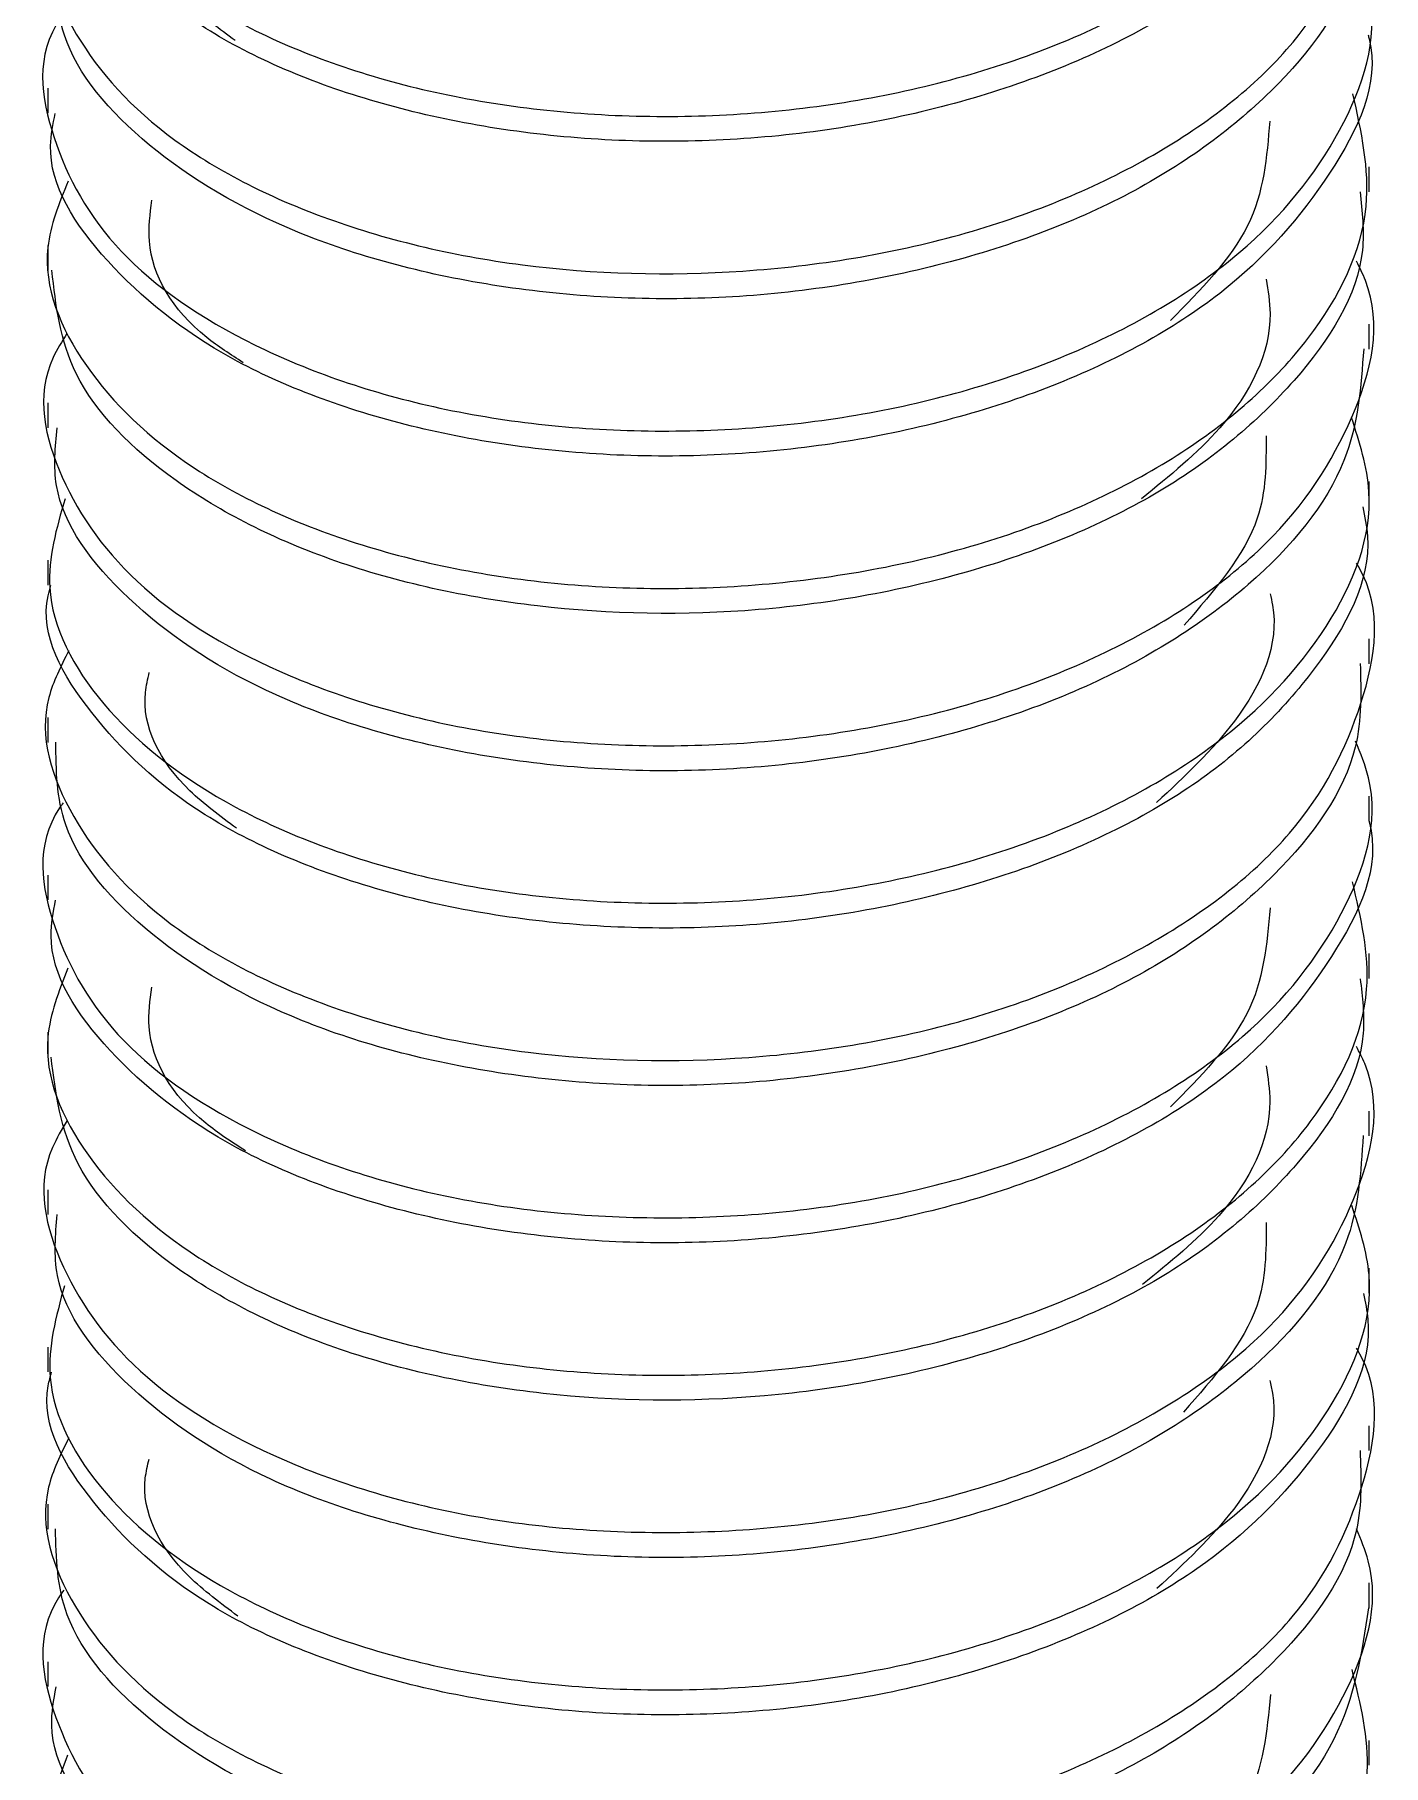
# Model space of a CAD drawing. Extents: x -976302 to -776254, y 5665 to 231437.
# Drawn here: x -788563.9 to -788502.2, y 78893 to 78972.1 of the extents above; entities that cross this region are included whole.
import ezdxf

# ---------------------------------------------------------------- set-up
doc = ezdxf.new("R2010")
doc.units = 0
doc.header["$LTSCALE"] = 1000
doc.header["$MEASUREMENT"] = 0

msp = doc.modelspace()

# ---------------------------------------------------------------- linework, layer by layer
at = {"linetype": 'Continuous', "lineweight": 15}
for p, q in [((-788563.248, 78969.633), (-788563.248, 78968.496)), ((-788563.248, 78969.633), (-788563.248, 78968.496)), ((-788502.861, 78964.902), (-788502.861, 78966.039)), ((-788502.861, 78964.902), (-788502.861, 78966.039)), ((-788563.248, 78962.449), (-788563.248, 78961.302)), ((-788563.248, 78962.449), (-788563.248, 78961.302)), ((-788502.861, 78957.709), (-788502.861, 78958.848)), ((-788502.861, 78957.709), (-788502.861, 78958.848)), ((-788563.248, 78955.251), (-788563.248, 78954.117)), ((-788563.248, 78955.251), (-788563.248, 78954.117)), ((-788502.861, 78950.518), (-788502.861, 78951.661)), ((-788502.861, 78950.518), (-788502.861, 78951.661)), ((-788563.248, 78948.064), (-788563.248, 78946.921)), ((-788563.248, 78948.064), (-788563.248, 78946.921)), ((-788502.861, 78943.33), (-788502.861, 78944.465)), ((-788502.861, 78943.33), (-788502.861, 78944.465)), ((-788563.248, 78940.873), (-788563.248, 78939.733)), ((-788563.248, 78940.873), (-788563.248, 78939.733)), ((-788502.861, 78936.133), (-788502.861, 78937.279)), ((-788502.861, 78936.133), (-788502.861, 78937.279)), ((-788563.248, 78933.679), (-788563.248, 78932.543)), ((-788563.248, 78933.679), (-788563.248, 78932.543)), ((-788502.861, 78928.948), (-788502.861, 78930.085)), ((-788502.861, 78928.948), (-788502.861, 78930.085)), ((-788563.248, 78926.494), (-788563.248, 78925.348)), ((-788563.248, 78926.494), (-788563.248, 78925.348)), ((-788502.861, 78921.755), (-788502.861, 78922.894)), ((-788502.861, 78921.755), (-788502.861, 78922.894)), ((-788563.248, 78919.298), (-788563.248, 78918.163)), ((-788563.248, 78919.298), (-788563.248, 78918.163)), ((-788502.861, 78914.563), (-788502.861, 78915.708)), ((-788502.861, 78914.563), (-788502.861, 78915.708)), ((-788563.248, 78912.109), (-788563.248, 78910.967)), ((-788563.248, 78912.109), (-788563.248, 78910.967)), ((-788502.861, 78907.376), (-788502.861, 78908.511)), ((-788502.861, 78907.376), (-788502.861, 78908.511)), ((-788563.248, 78904.92), (-788563.248, 78903.779)), ((-788563.248, 78904.92), (-788563.248, 78903.779)), ((-788502.861, 78900.179), (-788502.861, 78901.325)), ((-788502.861, 78900.179), (-788502.861, 78901.325)), ((-788563.248, 78897.725), (-788563.248, 78896.589)), ((-788563.248, 78897.725), (-788563.248, 78896.589)), ((-788502.861, 78892.994), (-788502.861, 78894.132)), ((-788502.861, 78892.994), (-788502.861, 78894.132))]:
    msp.add_line(p, q, dxfattribs=at)
for points, knots in [([(-788562.438, 78986.848), (-788562.834, 78985.54), (-788563.777, 78982.424), (-788561.257, 78977.442), (-788555.733, 78972.869), (-788547.527, 78969.561), (-788537.72, 78968.083), (-788527.374, 78968.565), (-788517.683, 78971.012), (-788509.689, 78975.243), (-788504.483, 78980.696), (-788502.296, 78986.135), (-788503.303, 78989.388), (-788503.674, 78990.588)], [0, 0, 0, 0, 0.070217, 0.167236, 0.264238, 0.361269, 0.458267, 0.55528, 0.652287, 0.749291, 0.846309, 0.943308, 1, 1, 1, 1]), ([(-788562.438, 78986.848), (-788562.834, 78985.54), (-788563.777, 78982.424), (-788561.257, 78977.442), (-788555.733, 78972.869), (-788547.527, 78969.561), (-788537.72, 78968.083), (-788527.374, 78968.565), (-788517.683, 78971.012), (-788509.689, 78975.243), (-788504.483, 78980.696), (-788502.296, 78986.135), (-788503.303, 78989.388), (-788503.674, 78990.588)], [0, 0, 0, 0, 0.070217, 0.167236, 0.264238, 0.361269, 0.458267, 0.55528, 0.652287, 0.749291, 0.846309, 0.943308, 1, 1, 1, 1]), ([(-788503.175, 78986.456), (-788503.08, 78985.955), (-788502.593, 78983.374), (-788505.124, 78978.776), (-788510.643, 78973.383), (-788518.97, 78969.446), (-788528.812, 78967.233), (-788539.16, 78967.039), (-788548.786, 78968.809), (-788556.736, 78972.271), (-788561.638, 78977.073), (-788563.745, 78980.842), (-788563.183, 78982.757), (-788563.151, 78982.866)], [0, 0, 0, 0, 0.025926, 0.133446, 0.240949, 0.348484, 0.455983, 0.563501, 0.671008, 0.778515, 0.886033, 0.993533, 1, 1, 1, 1]), ([(-788503.175, 78986.456), (-788503.08, 78985.955), (-788502.593, 78983.374), (-788505.124, 78978.776), (-788510.643, 78973.383), (-788518.97, 78969.446), (-788528.812, 78967.233), (-788539.16, 78967.039), (-788548.786, 78968.809), (-788556.736, 78972.271), (-788561.638, 78977.073), (-788563.745, 78980.842), (-788563.183, 78982.757), (-788563.151, 78982.866)], [0, 0, 0, 0, 0.025926, 0.133446, 0.240949, 0.348484, 0.455983, 0.563501, 0.671008, 0.778515, 0.886033, 0.993533, 1, 1, 1, 1]), ([(-788562.296, 78979.889), (-788562.643, 78979.229), (-788563.911, 78976.815), (-788562.559, 78972.328), (-788558.314, 78967.354), (-788551.004, 78963.489), (-788541.721, 78961.233), (-788531.449, 78960.959), (-788521.351, 78962.616), (-788512.604, 78966.208), (-788506.065, 78971.239), (-788502.95, 78977.225), (-788502.197, 78981.679), (-788503.39, 78983.728), (-788503.438, 78983.81)], [0, 0, 0, 0, 0.036132, 0.132131, 0.228108, 0.324097, 0.420078, 0.516053, 0.612048, 0.708025, 0.804029, 0.900002, 0.995988, 1, 1, 1, 1]), ([(-788562.296, 78979.889), (-788562.643, 78979.229), (-788563.911, 78976.815), (-788562.559, 78972.328), (-788558.314, 78967.354), (-788551.004, 78963.489), (-788541.721, 78961.233), (-788531.449, 78960.959), (-788521.351, 78962.616), (-788512.604, 78966.208), (-788506.065, 78971.239), (-788502.95, 78977.225), (-788502.197, 78981.679), (-788503.39, 78983.728), (-788503.438, 78983.81)], [0, 0, 0, 0, 0.036132, 0.132131, 0.228108, 0.324097, 0.420078, 0.516053, 0.612048, 0.708025, 0.804029, 0.900002, 0.995988, 1, 1, 1, 1]), ([(-788503.258, 78979.294), (-788503.237, 78977.959), (-788503.182, 78974.531), (-788506.953, 78969.331), (-788513.674, 78964.438), (-788522.724, 78961.167), (-788532.903, 78959.707), (-788543.104, 78960.336), (-788552.199, 78962.786), (-788559.003, 78966.862), (-788562.879, 78971.418), (-788562.87, 78974.476), (-788562.867, 78975.7)], [0, 0, 0, 0, 0.068523, 0.175998, 0.283476, 0.390961, 0.498429, 0.605929, 0.713401, 0.820897, 0.928368, 1, 1, 1, 1]), ([(-788503.258, 78979.294), (-788503.237, 78977.959), (-788503.182, 78974.531), (-788506.953, 78969.331), (-788513.674, 78964.438), (-788522.724, 78961.167), (-788532.903, 78959.707), (-788543.104, 78960.336), (-788552.199, 78962.786), (-788559.003, 78966.862), (-788562.879, 78971.418), (-788562.87, 78974.476), (-788562.867, 78975.7)], [0, 0, 0, 0, 0.068523, 0.175998, 0.283476, 0.390961, 0.498429, 0.605929, 0.713401, 0.820897, 0.928368, 1, 1, 1, 1]), ([(-788554.685, 78971.814), (-788555.398, 78972.339), (-788557.777, 78974.089), (-788559.096, 78976.725), (-788558.675, 78978.569), (-788558.602, 78978.89)], [0, 0, 0, 0, 0.261227, 0.871578, 1, 1, 1, 1]), ([(-788554.685, 78971.814), (-788555.398, 78972.339), (-788557.777, 78974.089), (-788559.096, 78976.725), (-788558.675, 78978.569), (-788558.602, 78978.89)], [0, 0, 0, 0, 0.261227, 0.871578, 1, 1, 1, 1]), ([(-788562.58, 78972.947), (-788562.605, 78972.913), (-788563.855, 78971.187), (-788563.288, 78967.296), (-788560.462, 78962.022), (-788554.159, 78957.667), (-788545.571, 78954.701), (-788535.545, 78953.646), (-788525.239, 78954.531), (-788515.832, 78957.393), (-788508.307, 78961.922), (-788503.818, 78967.584), (-788502.213, 78972.523), (-788503.271, 78975.175), (-788503.521, 78975.801)], [0, 0, 0, 0, 0.0019499, 0.0987651, 0.1955843, 0.2923947, 0.3892278, 0.4860351, 0.5828668, 0.679677, 0.7764978, 0.8733138, 0.9701211, 1, 1, 1, 1]), ([(-788562.58, 78972.947), (-788562.605, 78972.913), (-788563.855, 78971.187), (-788563.288, 78967.296), (-788560.462, 78962.022), (-788554.159, 78957.667), (-788545.571, 78954.701), (-788535.545, 78953.646), (-788525.239, 78954.531), (-788515.832, 78957.393), (-788508.307, 78961.922), (-788503.818, 78967.584), (-788502.213, 78972.523), (-788503.271, 78975.175), (-788503.521, 78975.801)], [0, 0, 0, 0, 0.0019499, 0.0987651, 0.1955843, 0.2923947, 0.3892278, 0.4860351, 0.5828668, 0.679677, 0.7764978, 0.8733138, 0.9701211, 1, 1, 1, 1]), ([(-788502.913, 78972.082), (-788502.896, 78972.018), (-788502.33, 78969.892), (-788504.38, 78965.638), (-788509.178, 78960.041), (-788517.068, 78955.753), (-788526.656, 78953.163), (-788537, 78952.521), (-788546.873, 78953.911), (-788555.255, 78957.023), (-788560.871, 78961.613), (-788563.478, 78965.672), (-788563.009, 78967.989), (-788562.91, 78968.481)], [0, 0, 0, 0, 0.0033515, 0.110878, 0.2183788, 0.3259064, 0.4334039, 0.5409088, 0.6484208, 0.7559215, 0.8634494, 0.9709469, 1, 1, 1, 1]), ([(-788502.913, 78972.082), (-788502.896, 78972.018), (-788502.33, 78969.892), (-788504.38, 78965.638), (-788509.178, 78960.041), (-788517.068, 78955.753), (-788526.656, 78953.163), (-788537, 78952.521), (-788546.873, 78953.911), (-788555.255, 78957.023), (-788560.871, 78961.613), (-788563.478, 78965.672), (-788563.009, 78967.989), (-788562.91, 78968.481)], [0, 0, 0, 0, 0.0033515, 0.110878, 0.2183788, 0.3259064, 0.4334039, 0.5409088, 0.6484208, 0.7559215, 0.8634494, 0.9709469, 1, 1, 1, 1]), ([(-788562.319, 78965.388), (-788562.729, 78964.383), (-788563.866, 78961.594), (-788561.932, 78956.824), (-788556.989, 78952.055), (-788549.185, 78948.476), (-788539.601, 78946.63), (-788529.266, 78946.762), (-788519.367, 78948.839), (-788510.99, 78952.788), (-788505.199, 78958.041), (-788502.375, 78963.881), (-788503.223, 78967.665), (-788503.606, 78969.374)], [0, 0, 0, 0, 0.054226, 0.150517, 0.246784, 0.343075, 0.43934, 0.53561, 0.631888, 0.728155, 0.824448, 0.920712, 1, 1, 1, 1]), ([(-788562.319, 78965.388), (-788562.729, 78964.383), (-788563.866, 78961.594), (-788561.932, 78956.824), (-788556.989, 78952.055), (-788549.185, 78948.476), (-788539.601, 78946.63), (-788529.266, 78946.762), (-788519.367, 78948.839), (-788510.99, 78952.788), (-788505.199, 78958.041), (-788502.375, 78963.881), (-788503.223, 78967.665), (-788503.606, 78969.374)], [0, 0, 0, 0, 0.054226, 0.150517, 0.246784, 0.343075, 0.43934, 0.53561, 0.631888, 0.728155, 0.824448, 0.920712, 1, 1, 1, 1]), ([(-788507.405, 78968.13), (-788507.538, 78966.497), (-788507.805, 78963.229), (-788510.559, 78960.425), (-788511.937, 78959.022)], [0, 0, 0, 0, 0.499718, 1, 1, 1, 1]), ([(-788507.405, 78968.13), (-788507.538, 78966.497), (-788507.805, 78963.229), (-788510.559, 78960.425), (-788511.937, 78959.022)], [0, 0, 0, 0, 0.499718, 1, 1, 1, 1]), ([(-788503.281, 78964.896), (-788503.182, 78964.006), (-788502.85, 78961.027), (-788505.911, 78956.137), (-788512.012, 78950.96), (-788520.694, 78947.333), (-788530.717, 78945.463), (-788541.015, 78945.658), (-788550.431, 78947.749), (-788557.799, 78951.505), (-788562.494, 78956.273), (-788562.883, 78959.71), (-788563.064, 78961.316)], [0, 0, 0, 0, 0.045786, 0.153278, 0.26076, 0.368267, 0.475746, 0.583252, 0.690734, 0.798229, 0.905717, 1, 1, 1, 1]), ([(-788503.281, 78964.896), (-788503.182, 78964.006), (-788502.85, 78961.027), (-788505.911, 78956.137), (-788512.012, 78950.96), (-788520.694, 78947.333), (-788530.717, 78945.463), (-788541.015, 78945.658), (-788550.431, 78947.749), (-788557.799, 78951.505), (-788562.494, 78956.273), (-788562.883, 78959.71), (-788563.064, 78961.316)], [0, 0, 0, 0, 0.045786, 0.153278, 0.26076, 0.368267, 0.475746, 0.583252, 0.690734, 0.798229, 0.905717, 1, 1, 1, 1]), ([(-788554.316, 78957.09), (-788554.896, 78957.464), (-788557.285, 78959.005), (-788558.848, 78961.733), (-788558.571, 78963.89), (-788558.491, 78964.513)], [0, 0, 0, 0, 0.1854843, 0.76457, 1, 1, 1, 1]), ([(-788554.316, 78957.09), (-788554.896, 78957.464), (-788557.285, 78959.005), (-788558.848, 78961.733), (-788558.571, 78963.89), (-788558.491, 78964.513)], [0, 0, 0, 0, 0.1854843, 0.76457, 1, 1, 1, 1]), ([(-788562.377, 78958.425), (-788562.604, 78958.061), (-788563.906, 78955.972), (-788562.974, 78951.757), (-788559.372, 78946.627), (-788552.52, 78942.527), (-788543.54, 78939.928), (-788533.361, 78939.294), (-788523.143, 78940.587), (-788514.068, 78943.848), (-788507.053, 78948.653), (-788503.291, 78954.5), (-788502.164, 78959.147), (-788503.297, 78961.435), (-788503.441, 78961.726)], [0, 0, 0, 0, 0.02037, 0.116932, 0.213482, 0.310034, 0.406593, 0.503137, 0.599709, 0.696256, 0.792824, 0.889369, 0.985918, 1, 1, 1, 1]), ([(-788562.377, 78958.425), (-788562.604, 78958.061), (-788563.906, 78955.972), (-788562.974, 78951.757), (-788559.372, 78946.627), (-788552.52, 78942.527), (-788543.54, 78939.928), (-788533.361, 78939.294), (-788523.143, 78940.587), (-788514.068, 78943.848), (-788507.053, 78948.653), (-788503.291, 78954.5), (-788502.164, 78959.147), (-788503.297, 78961.435), (-788503.441, 78961.726)], [0, 0, 0, 0, 0.02037, 0.116932, 0.213482, 0.310034, 0.406593, 0.503137, 0.599709, 0.696256, 0.792824, 0.889369, 0.985918, 1, 1, 1, 1]), ([(-788507.568, 78960.913), (-788507.483, 78960.388), (-788507.105, 78958.075), (-788508.94, 78954.399), (-788511.984, 78951.914), (-788513.261, 78950.871)], [0, 0, 0, 0, 0.145401, 0.641372, 1, 1, 1, 1]), ([(-788507.568, 78960.913), (-788507.483, 78960.388), (-788507.105, 78958.075), (-788508.94, 78954.399), (-788511.984, 78951.914), (-788513.261, 78950.871)], [0, 0, 0, 0, 0.145401, 0.641372, 1, 1, 1, 1]), ([(-788503.112, 78957.724), (-788503.236, 78956.005), (-788503.51, 78952.196), (-788507.982, 78946.756), (-788515.205, 78942.136), (-788524.543, 78939.18), (-788534.817, 78938.095), (-788544.89, 78939.088), (-788553.669, 78941.847), (-788559.94, 78946.18), (-788563.177, 78950.516), (-788562.907, 78953.232), (-788562.819, 78954.115)], [0, 0, 0, 0, 0.088354, 0.195831, 0.303325, 0.410807, 0.518282, 0.625781, 0.733259, 0.840769, 0.948242, 1, 1, 1, 1]), ([(-788503.112, 78957.724), (-788503.236, 78956.005), (-788503.51, 78952.196), (-788507.982, 78946.756), (-788515.205, 78942.136), (-788524.543, 78939.18), (-788534.817, 78938.095), (-788544.89, 78939.088), (-788553.669, 78941.847), (-788559.94, 78946.18), (-788563.177, 78950.516), (-788562.907, 78953.232), (-788562.819, 78954.115)], [0, 0, 0, 0, 0.088354, 0.195831, 0.303325, 0.410807, 0.518282, 0.625781, 0.733259, 0.840769, 0.948242, 1, 1, 1, 1]), ([(-788562.462, 78950.876), (-788562.851, 78949.525), (-788563.761, 78946.363), (-788561.151, 78941.353), (-788555.545, 78936.81), (-788547.284, 78933.542), (-788537.448, 78932.118), (-788527.105, 78932.65), (-788517.447, 78935.15), (-788509.509, 78939.419), (-788504.39, 78944.899), (-788502.285, 78950.278), (-788503.306, 78953.455), (-788503.669, 78954.583)], [0, 0, 0, 0, 0.072508, 0.169636, 0.266748, 0.36389, 0.460998, 0.558124, 0.65524, 0.752356, 0.849483, 0.946592, 1, 1, 1, 1]), ([(-788562.462, 78950.876), (-788562.851, 78949.525), (-788563.761, 78946.363), (-788561.151, 78941.353), (-788555.545, 78936.81), (-788547.284, 78933.542), (-788537.448, 78932.118), (-788527.105, 78932.65), (-788517.447, 78935.15), (-788509.509, 78939.419), (-788504.39, 78944.899), (-788502.285, 78950.278), (-788503.306, 78953.455), (-788503.669, 78954.583)], [0, 0, 0, 0, 0.072508, 0.169636, 0.266748, 0.36389, 0.460998, 0.558124, 0.65524, 0.752356, 0.849483, 0.946592, 1, 1, 1, 1]), ([(-788507.574, 78953.747), (-788507.571, 78952.475), (-788507.563, 78949.413), (-788509.936, 78946.688), (-788511.323, 78945.094)], [0, 0, 0, 0, 0.415076, 1, 1, 1, 1]), ([(-788507.574, 78953.747), (-788507.571, 78952.475), (-788507.563, 78949.413), (-788509.936, 78946.688), (-788511.323, 78945.094)], [0, 0, 0, 0, 0.415076, 1, 1, 1, 1]), ([(-788503.15, 78950.502), (-788503.061, 78950.056), (-788502.558, 78947.532), (-788505.022, 78942.977), (-788510.453, 78937.556), (-788518.728, 78933.575), (-788528.54, 78931.314), (-788538.89, 78931.063), (-788548.551, 78932.786), (-788556.556, 78936.205), (-788561.551, 78940.983), (-788563.713, 78944.788), (-788563.157, 78946.753), (-788563.113, 78946.91)], [0, 0, 0, 0, 0.023085, 0.130609, 0.238113, 0.34565, 0.453151, 0.560669, 0.668179, 0.775687, 0.883209, 0.99071, 1, 1, 1, 1]), ([(-788503.15, 78950.502), (-788503.061, 78950.056), (-788502.558, 78947.532), (-788505.022, 78942.977), (-788510.453, 78937.556), (-788518.728, 78933.575), (-788528.54, 78931.314), (-788538.89, 78931.063), (-788548.551, 78932.786), (-788556.556, 78936.205), (-788561.551, 78940.983), (-788563.713, 78944.788), (-788563.157, 78946.753), (-788563.113, 78946.91)], [0, 0, 0, 0, 0.023085, 0.130609, 0.238113, 0.34565, 0.453151, 0.560669, 0.668179, 0.775687, 0.883209, 0.99071, 1, 1, 1, 1]), ([(-788562.292, 78943.921), (-788562.652, 78943.217), (-788563.909, 78940.756), (-788562.489, 78936.231), (-788558.155, 78931.282), (-788550.781, 78927.452), (-788541.457, 78925.246), (-788531.175, 78925.023), (-788521.097, 78926.733), (-788512.4, 78930.371), (-788505.932, 78935.433), (-788502.911, 78941.437), (-788502.208, 78945.863), (-788503.405, 78947.877), (-788503.436, 78947.93)], [0, 0, 0, 0, 0.038363, 0.134285, 0.230182, 0.326094, 0.421995, 0.517892, 0.613807, 0.709705, 0.805632, 0.901525, 0.997434, 1, 1, 1, 1]), ([(-788562.292, 78943.921), (-788562.652, 78943.217), (-788563.909, 78940.756), (-788562.489, 78936.231), (-788558.155, 78931.282), (-788550.781, 78927.452), (-788541.457, 78925.246), (-788531.175, 78925.023), (-788521.097, 78926.733), (-788512.4, 78930.371), (-788505.932, 78935.433), (-788502.911, 78941.437), (-788502.208, 78945.863), (-788503.405, 78947.877), (-788503.436, 78947.93)], [0, 0, 0, 0, 0.038363, 0.134285, 0.230182, 0.326094, 0.421995, 0.517892, 0.613807, 0.709705, 0.805632, 0.901525, 0.997434, 1, 1, 1, 1]), ([(-788507.393, 78946.536), (-788507.352, 78946.363), (-788506.882, 78944.413), (-788508.413, 78940.892), (-788511.296, 78938.19), (-788512.575, 78936.991)], [0, 0, 0, 0, 0.051541, 0.57915, 1, 1, 1, 1]), ([(-788507.393, 78946.536), (-788507.352, 78946.363), (-788506.882, 78944.413), (-788508.413, 78940.892), (-788511.296, 78938.19), (-788512.575, 78936.991)], [0, 0, 0, 0, 0.051541, 0.57915, 1, 1, 1, 1]), ([(-788503.27, 78943.339), (-788503.233, 78942.06), (-788503.138, 78938.687), (-788506.815, 78933.524), (-788513.46, 78928.593), (-788522.466, 78925.278), (-788532.629, 78923.765), (-788542.845, 78924.34), (-788551.982, 78926.746), (-788558.859, 78930.784), (-788562.833, 78935.368), (-788562.869, 78938.475), (-788562.883, 78939.747)], [0, 0, 0, 0, 0.065673, 0.173149, 0.280626, 0.388113, 0.495582, 0.603082, 0.710554, 0.818049, 0.925521, 1, 1, 1, 1]), ([(-788503.27, 78943.339), (-788503.233, 78942.06), (-788503.138, 78938.687), (-788506.815, 78933.524), (-788513.46, 78928.593), (-788522.466, 78925.278), (-788532.629, 78923.765), (-788542.845, 78924.34), (-788551.982, 78926.746), (-788558.859, 78930.784), (-788562.833, 78935.368), (-788562.869, 78938.475), (-788562.883, 78939.747)], [0, 0, 0, 0, 0.065673, 0.173149, 0.280626, 0.388113, 0.495582, 0.603082, 0.710554, 0.818049, 0.925521, 1, 1, 1, 1]), ([(-788554.624, 78935.813), (-788555.373, 78936.367), (-788557.782, 78938.149), (-788559.109, 78940.805), (-788558.682, 78942.632), (-788558.611, 78942.936)], [0, 0, 0, 0, 0.273445, 0.8791434, 1, 1, 1, 1]), ([(-788554.624, 78935.813), (-788555.373, 78936.367), (-788557.782, 78938.149), (-788559.109, 78940.805), (-788558.682, 78942.632), (-788558.611, 78942.936)], [0, 0, 0, 0, 0.273445, 0.8791434, 1, 1, 1, 1]), ([(-788562.548, 78936.974), (-788562.602, 78936.899), (-788563.864, 78935.129), (-788563.258, 78931.196), (-788560.333, 78925.938), (-788553.959, 78921.615), (-788545.319, 78918.693), (-788535.272, 78917.691), (-788524.973, 78918.627), (-788515.606, 78921.54), (-788508.142, 78926.105), (-788503.747, 78931.791), (-788502.203, 78936.665), (-788503.258, 78939.243), (-788503.485, 78939.797)], [0, 0, 0, 0, 0.004277, 0.101194, 0.198112, 0.295023, 0.391955, 0.488863, 0.585796, 0.682706, 0.779628, 0.876543, 0.973451, 1, 1, 1, 1]), ([(-788562.548, 78936.974), (-788562.602, 78936.899), (-788563.864, 78935.129), (-788563.258, 78931.196), (-788560.333, 78925.938), (-788553.959, 78921.615), (-788545.319, 78918.693), (-788535.272, 78917.691), (-788524.973, 78918.627), (-788515.606, 78921.54), (-788508.142, 78926.105), (-788503.747, 78931.791), (-788502.203, 78936.665), (-788503.258, 78939.243), (-788503.485, 78939.797)], [0, 0, 0, 0, 0.004277, 0.101194, 0.198112, 0.295023, 0.391955, 0.488863, 0.585796, 0.682706, 0.779628, 0.876543, 0.973451, 1, 1, 1, 1]), ([(-788502.87, 78936.132), (-788502.867, 78936.122), (-788502.299, 78934.052), (-788504.3, 78929.841), (-788509.002, 78924.222), (-788516.835, 78919.891), (-788526.388, 78917.255), (-788536.727, 78916.556), (-788546.628, 78917.898), (-788555.062, 78920.966), (-788560.763, 78925.526), (-788563.442, 78929.621), (-788562.993, 78931.987), (-788562.89, 78932.529)], [0, 0, 0, 0, 0.000536, 0.108061, 0.215558, 0.323081, 0.430576, 0.538077, 0.645587, 0.753084, 0.86061, 0.968104, 1, 1, 1, 1]), ([(-788502.87, 78936.132), (-788502.867, 78936.122), (-788502.299, 78934.052), (-788504.3, 78929.841), (-788509.002, 78924.222), (-788516.835, 78919.891), (-788526.388, 78917.255), (-788536.727, 78916.556), (-788546.628, 78917.898), (-788555.062, 78920.966), (-788560.763, 78925.526), (-788563.442, 78929.621), (-788562.993, 78931.987), (-788562.89, 78932.529)], [0, 0, 0, 0, 0.000536, 0.108061, 0.215558, 0.323081, 0.430576, 0.538077, 0.645587, 0.753084, 0.86061, 0.968104, 1, 1, 1, 1]), ([(-788562.33, 78929.418), (-788562.742, 78928.37), (-788563.856, 78925.534), (-788561.843, 78920.731), (-788556.814, 78915.99), (-788548.951, 78912.449), (-788539.333, 78910.655), (-788528.994, 78910.837), (-788519.122, 78912.967), (-788510.798, 78916.958), (-788505.089, 78922.241), (-788502.363, 78928.026), (-788503.24, 78931.733), (-788503.627, 78933.369)], [0, 0, 0, 0, 0.05652, 0.152911, 0.24928, 0.345673, 0.442039, 0.538412, 0.634791, 0.73116, 0.827552, 0.923918, 1, 1, 1, 1]), ([(-788562.33, 78929.418), (-788562.742, 78928.37), (-788563.856, 78925.534), (-788561.843, 78920.731), (-788556.814, 78915.99), (-788548.951, 78912.449), (-788539.333, 78910.655), (-788528.994, 78910.837), (-788519.122, 78912.967), (-788510.798, 78916.958), (-788505.089, 78922.241), (-788502.363, 78928.026), (-788503.24, 78931.733), (-788503.627, 78933.369)], [0, 0, 0, 0, 0.05652, 0.152911, 0.24928, 0.345673, 0.442039, 0.538412, 0.634791, 0.73116, 0.827552, 0.923918, 1, 1, 1, 1]), ([(-788507.392, 78932.176), (-788507.534, 78930.522), (-788507.815, 78927.257), (-788510.577, 78924.461), (-788511.94, 78923.081)], [0, 0, 0, 0, 0.506325, 1, 1, 1, 1]), ([(-788507.392, 78932.176), (-788507.534, 78930.522), (-788507.815, 78927.257), (-788510.577, 78924.461), (-788511.94, 78923.081)], [0, 0, 0, 0, 0.506325, 1, 1, 1, 1]), ([(-788503.273, 78928.94), (-788503.171, 78928.106), (-788502.811, 78925.183), (-788505.791, 78920.335), (-788511.811, 78915.125), (-788520.443, 78911.453), (-788530.443, 78909.533), (-788540.749, 78909.672), (-788550.203, 78911.718), (-788557.638, 78915.433), (-788562.443, 78920.224), (-788562.888, 78923.706), (-788563.099, 78925.36)], [0, 0, 0, 0, 0.042935, 0.15043, 0.257915, 0.365426, 0.472907, 0.580415, 0.6879, 0.795396, 0.902887, 1, 1, 1, 1]), ([(-788503.273, 78928.94), (-788503.171, 78928.106), (-788502.811, 78925.183), (-788505.791, 78920.335), (-788511.811, 78915.125), (-788520.443, 78911.453), (-788530.443, 78909.533), (-788540.749, 78909.672), (-788550.203, 78911.718), (-788557.638, 78915.433), (-788562.443, 78920.224), (-788562.888, 78923.706), (-788563.099, 78925.36)], [0, 0, 0, 0, 0.042935, 0.15043, 0.257915, 0.365426, 0.472907, 0.580415, 0.6879, 0.795396, 0.902887, 1, 1, 1, 1]), ([(-788554.214, 78921.07), (-788554.846, 78921.479), (-788557.283, 78923.057), (-788558.864, 78925.812), (-788558.576, 78927.952), (-788558.494, 78928.559)], [0, 0, 0, 0, 0.200468, 0.773352, 1, 1, 1, 1]), ([(-788554.214, 78921.07), (-788554.846, 78921.479), (-788557.283, 78923.057), (-788558.864, 78925.812), (-788558.576, 78927.952), (-788558.494, 78928.559)], [0, 0, 0, 0, 0.200468, 0.773352, 1, 1, 1, 1]), ([(-788562.36, 78922.455), (-788562.607, 78922.049), (-788563.909, 78919.913), (-788562.922, 78915.658), (-788559.227, 78910.549), (-788552.307, 78906.483), (-788543.282, 78903.932), (-788533.087, 78903.349), (-788522.883, 78904.694), (-788513.854, 78908.004), (-788506.905, 78912.842), (-788503.234, 78918.711), (-788502.165, 78923.331), (-788503.309, 78925.584), (-788503.442, 78925.845)], [0, 0, 0, 0, 0.022651, 0.119131, 0.215596, 0.312064, 0.408538, 0.504998, 0.601485, 0.697948, 0.794434, 0.890895, 0.98736, 1, 1, 1, 1]), ([(-788562.36, 78922.455), (-788562.607, 78922.049), (-788563.909, 78919.913), (-788562.922, 78915.658), (-788559.227, 78910.549), (-788552.307, 78906.483), (-788543.282, 78903.932), (-788533.087, 78903.349), (-788522.883, 78904.694), (-788513.854, 78908.004), (-788506.905, 78912.842), (-788503.234, 78918.711), (-788502.165, 78923.331), (-788503.309, 78925.584), (-788503.442, 78925.845)], [0, 0, 0, 0, 0.022651, 0.119131, 0.215596, 0.312064, 0.408538, 0.504998, 0.601485, 0.697948, 0.794434, 0.890895, 0.98736, 1, 1, 1, 1]), ([(-788507.575, 78924.959), (-788507.489, 78924.415), (-788507.119, 78922.082), (-788508.954, 78918.424), (-788511.975, 78915.972), (-788513.222, 78914.96)], [0, 0, 0, 0, 0.1514841, 0.6496728, 1, 1, 1, 1]), ([(-788507.575, 78924.959), (-788507.489, 78924.415), (-788507.119, 78922.082), (-788508.954, 78918.424), (-788511.975, 78915.972), (-788513.222, 78914.96)], [0, 0, 0, 0, 0.1514841, 0.6496728, 1, 1, 1, 1]), ([(-788503.14, 78921.771), (-788503.239, 78920.107), (-788503.46, 78916.351), (-788507.828, 78910.943), (-788514.982, 78906.283), (-788524.28, 78903.281), (-788534.543, 78902.142), (-788544.636, 78903.084), (-788553.463, 78905.799), (-788559.813, 78910.097), (-788563.136, 78914.466), (-788562.899, 78917.231), (-788562.819, 78918.163)], [0, 0, 0, 0, 0.085517, 0.192993, 0.300483, 0.407964, 0.515438, 0.622936, 0.730413, 0.83792, 0.945392, 1, 1, 1, 1]), ([(-788503.14, 78921.771), (-788503.239, 78920.107), (-788503.46, 78916.351), (-788507.828, 78910.943), (-788514.982, 78906.283), (-788524.28, 78903.281), (-788534.543, 78902.142), (-788544.636, 78903.084), (-788553.463, 78905.799), (-788559.813, 78910.097), (-788563.136, 78914.466), (-788562.899, 78917.231), (-788562.819, 78918.163)], [0, 0, 0, 0, 0.085517, 0.192993, 0.300483, 0.407964, 0.515438, 0.622936, 0.730413, 0.83792, 0.945392, 1, 1, 1, 1]), ([(-788562.489, 78914.905), (-788562.869, 78913.51), (-788563.743, 78910.302), (-788561.042, 78905.266), (-788555.356, 78900.752), (-788547.04, 78897.525), (-788537.177, 78896.153), (-788526.835, 78896.736), (-788517.211, 78899.288), (-788509.332, 78903.596), (-788504.3, 78909.103), (-788502.274, 78914.42), (-788503.308, 78917.522), (-788503.659, 78918.577)], [0, 0, 0, 0, 0.074797, 0.172036, 0.26926, 0.366513, 0.463734, 0.560972, 0.6582, 0.755428, 0.852666, 0.949887, 1, 1, 1, 1]), ([(-788562.489, 78914.905), (-788562.869, 78913.51), (-788563.743, 78910.302), (-788561.042, 78905.266), (-788555.356, 78900.752), (-788547.04, 78897.525), (-788537.177, 78896.153), (-788526.835, 78896.736), (-788517.211, 78899.288), (-788509.332, 78903.596), (-788504.3, 78909.103), (-788502.274, 78914.42), (-788503.308, 78917.522), (-788503.659, 78918.577)], [0, 0, 0, 0, 0.074797, 0.172036, 0.26926, 0.366513, 0.463734, 0.560972, 0.6582, 0.755428, 0.852666, 0.949887, 1, 1, 1, 1]), ([(-788507.568, 78917.793), (-788507.57, 78916.502), (-788507.576, 78913.434), (-788509.963, 78910.71), (-788511.345, 78909.133)], [0, 0, 0, 0, 0.420964, 1, 1, 1, 1]), ([(-788507.568, 78917.793), (-788507.57, 78916.502), (-788507.576, 78913.434), (-788509.963, 78910.71), (-788511.345, 78909.133)], [0, 0, 0, 0, 0.420964, 1, 1, 1, 1]), ([(-788503.123, 78914.547), (-788503.041, 78914.157), (-788502.524, 78911.69), (-788504.921, 78907.178), (-788510.265, 78901.73), (-788518.486, 78897.704), (-788528.269, 78895.395), (-788538.62, 78895.088), (-788548.314, 78896.764), (-788556.375, 78900.14), (-788561.462, 78904.893), (-788563.681, 78908.735), (-788563.133, 78910.75), (-788563.077, 78910.954)], [0, 0, 0, 0, 0.020247, 0.127772, 0.235279, 0.342817, 0.450318, 0.557837, 0.665348, 0.772857, 0.880382, 0.987885, 1, 1, 1, 1]), ([(-788503.123, 78914.547), (-788503.041, 78914.157), (-788502.524, 78911.69), (-788504.921, 78907.178), (-788510.265, 78901.73), (-788518.486, 78897.704), (-788528.269, 78895.395), (-788538.62, 78895.088), (-788548.314, 78896.764), (-788556.375, 78900.14), (-788561.462, 78904.893), (-788563.681, 78908.735), (-788563.133, 78910.75), (-788563.077, 78910.954)], [0, 0, 0, 0, 0.020247, 0.127772, 0.235279, 0.342817, 0.450318, 0.557837, 0.665348, 0.772857, 0.880382, 0.987885, 1, 1, 1, 1]), ([(-788562.291, 78907.952), (-788562.661, 78907.205), (-788563.905, 78904.697), (-788562.417, 78900.136), (-788557.993, 78895.211), (-788550.556, 78891.416), (-788541.193, 78889.261), (-788530.901, 78889.089), (-788520.845, 78890.852), (-788512.198, 78894.534), (-788505.8, 78899.629), (-788502.875, 78905.649), (-788502.219, 78910.047), (-788503.42, 78912.027), (-788503.434, 78912.049)], [0, 0, 0, 0, 0.040587, 0.136431, 0.232251, 0.328087, 0.423909, 0.519727, 0.615564, 0.711384, 0.807233, 0.903049, 0.99888, 1, 1, 1, 1]), ([(-788562.291, 78907.952), (-788562.661, 78907.205), (-788563.905, 78904.697), (-788562.417, 78900.136), (-788557.993, 78895.211), (-788550.556, 78891.416), (-788541.193, 78889.261), (-788530.901, 78889.089), (-788520.845, 78890.852), (-788512.198, 78894.534), (-788505.8, 78899.629), (-788502.875, 78905.649), (-788502.219, 78910.047), (-788503.42, 78912.027), (-788503.434, 78912.049)], [0, 0, 0, 0, 0.040587, 0.136431, 0.232251, 0.328087, 0.423909, 0.519727, 0.615564, 0.711384, 0.807233, 0.903049, 0.99888, 1, 1, 1, 1]), ([(-788507.406, 78910.582), (-788507.36, 78910.389), (-788506.894, 78908.419), (-788508.427, 78904.91), (-788511.299, 78902.238), (-788512.559, 78901.066)], [0, 0, 0, 0, 0.0574216, 0.5865546, 1, 1, 1, 1]), ([(-788507.406, 78910.582), (-788507.36, 78910.389), (-788506.894, 78908.419), (-788508.427, 78904.91), (-788511.299, 78902.238), (-788512.559, 78901.066)], [0, 0, 0, 0, 0.0574216, 0.5865546, 1, 1, 1, 1]), ([(-788503.279, 78907.383), (-788503.229, 78906.16), (-788503.094, 78902.843), (-788506.678, 78897.718), (-788513.248, 78892.75), (-788522.209, 78889.389), (-788532.354, 78887.825), (-788542.584, 78888.346), (-788551.764, 78890.707), (-788558.713, 78894.705), (-788562.787, 78899.318), (-788562.868, 78902.473), (-788562.902, 78903.794)], [0, 0, 0, 0, 0.062822, 0.170299, 0.277776, 0.385265, 0.492734, 0.600235, 0.707708, 0.815202, 0.922675, 1, 1, 1, 1]), ([(-788503.279, 78907.383), (-788503.229, 78906.16), (-788503.094, 78902.843), (-788506.678, 78897.718), (-788513.248, 78892.75), (-788522.209, 78889.389), (-788532.354, 78887.825), (-788542.584, 78888.346), (-788551.764, 78890.707), (-788558.713, 78894.705), (-788562.787, 78899.318), (-788562.868, 78902.473), (-788562.902, 78903.794)], [0, 0, 0, 0, 0.062822, 0.170299, 0.277776, 0.385265, 0.492734, 0.600235, 0.707708, 0.815202, 0.922675, 1, 1, 1, 1]), ([(-788554.564, 78899.812), (-788555.349, 78900.396), (-788557.787, 78902.209), (-788559.122, 78904.885), (-788558.689, 78906.695), (-788558.621, 78906.983)], [0, 0, 0, 0, 0.285384, 0.886577, 1, 1, 1, 1]), ([(-788554.564, 78899.812), (-788555.349, 78900.396), (-788557.787, 78902.209), (-788559.122, 78904.885), (-788558.689, 78906.695), (-788558.621, 78906.983)], [0, 0, 0, 0, 0.285384, 0.886577, 1, 1, 1, 1]), ([(-788562.518, 78901.002), (-788562.599, 78900.886), (-788563.872, 78899.07), (-788563.226, 78895.097), (-788560.201, 78889.855), (-788553.758, 78885.563), (-788545.067, 78882.687), (-788534.998, 78881.738), (-788524.709, 78882.724), (-788515.382, 78885.688), (-788507.979, 78890.288), (-788503.679, 78895.999), (-788502.192, 78900.808), (-788503.242, 78903.311), (-788503.444, 78903.795)], [0, 0, 0, 0, 0.006608, 0.103627, 0.200645, 0.297657, 0.394688, 0.491696, 0.58873, 0.685741, 0.782765, 0.879779, 0.976788, 1, 1, 1, 1]), ([(-788562.518, 78901.002), (-788562.599, 78900.886), (-788563.872, 78899.07), (-788563.226, 78895.097), (-788560.201, 78889.855), (-788553.758, 78885.563), (-788545.067, 78882.687), (-788534.998, 78881.738), (-788524.709, 78882.724), (-788515.382, 78885.688), (-788507.979, 78890.288), (-788503.679, 78895.999), (-788502.192, 78900.808), (-788503.242, 78903.311), (-788503.444, 78903.795)], [0, 0, 0, 0, 0.006608, 0.103627, 0.200645, 0.297657, 0.394688, 0.491696, 0.58873, 0.685741, 0.782765, 0.879779, 0.976788, 1, 1, 1, 1]), ([(-788502.897, 78900.182), (-788503.203, 78898.142), (-788503.821, 78894.017), (-788508.945, 78888.401), (-788516.572, 78884.031), (-788526.129, 78881.347), (-788536.452, 78880.593), (-788546.382, 78881.885), (-788554.867, 78884.909), (-788560.652, 78889.439), (-788563.406, 78893.569), (-788562.977, 78895.986), (-788562.873, 78896.576)], [0, 0, 0, 0, 0.105245, 0.212739, 0.320257, 0.427749, 0.535245, 0.642752, 0.750246, 0.85777, 0.96526, 1, 1, 1, 1]), ([(-788502.897, 78900.182), (-788503.203, 78898.142), (-788503.821, 78894.017), (-788508.945, 78888.401), (-788516.572, 78884.031), (-788526.129, 78881.347), (-788536.452, 78880.593), (-788546.382, 78881.885), (-788554.867, 78884.909), (-788560.652, 78889.439), (-788563.406, 78893.569), (-788562.977, 78895.986), (-788562.873, 78896.576)], [0, 0, 0, 0, 0.105245, 0.212739, 0.320257, 0.427749, 0.535245, 0.642752, 0.750246, 0.85777, 0.96526, 1, 1, 1, 1]), ([(-788562.344, 78893.449), (-788562.756, 78892.357), (-788563.846, 78889.474), (-788561.751, 78884.639), (-788556.638, 78879.926), (-788548.715, 78876.422), (-788539.064, 78874.681), (-788528.722, 78874.913), (-788518.878, 78877.097), (-788510.608, 78881.129), (-788504.981, 78886.441), (-788502.351, 78892.17), (-788503.256, 78895.802), (-788503.645, 78897.364)], [0, 0, 0, 0, 0.058813, 0.155307, 0.251779, 0.348276, 0.444744, 0.54122, 0.637701, 0.734173, 0.830667, 0.927135, 1, 1, 1, 1]), ([(-788562.344, 78893.449), (-788562.756, 78892.357), (-788563.846, 78889.474), (-788561.751, 78884.639), (-788556.638, 78879.926), (-788548.715, 78876.422), (-788539.064, 78874.681), (-788528.722, 78874.913), (-788518.878, 78877.097), (-788510.608, 78881.129), (-788504.981, 78886.441), (-788502.351, 78892.17), (-788503.256, 78895.802), (-788503.645, 78897.364)], [0, 0, 0, 0, 0.058813, 0.155307, 0.251779, 0.348276, 0.444744, 0.54122, 0.637701, 0.734173, 0.830667, 0.927135, 1, 1, 1, 1]), ([(-788507.379, 78896.221), (-788507.53, 78894.548), (-788507.824, 78891.285), (-788510.595, 78888.496), (-788511.945, 78887.137)], [0, 0, 0, 0, 0.512782, 1, 1, 1, 1]), ([(-788507.379, 78896.221), (-788507.53, 78894.548), (-788507.824, 78891.285), (-788510.595, 78888.496), (-788511.945, 78887.137)], [0, 0, 0, 0, 0.512782, 1, 1, 1, 1])]:
    msp.add_open_spline(points, degree=3, knots=knots, dxfattribs=at)

doc.saveas('drawing.dxf')
